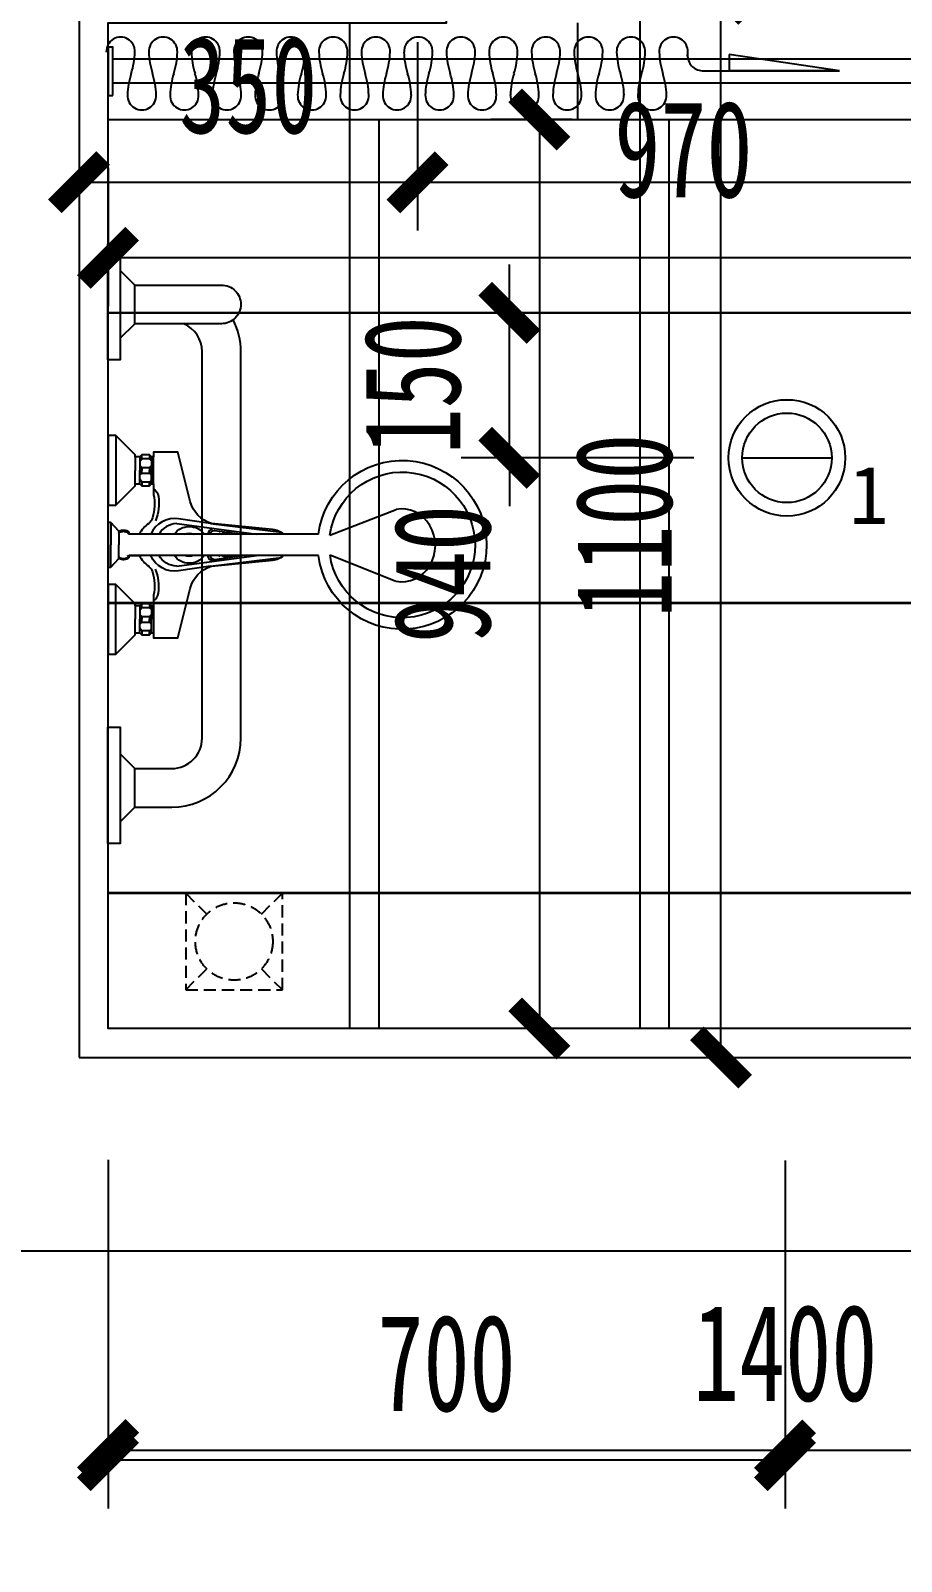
# Model space of a CAD drawing. Header units: millimetres. Extents: x -133666 to 880576, y -269375 to 86941.
# Drawn here: x -41654 to -40754, y -151588 to -150005 of the extents above; entities that cross this region are included whole.
import ezdxf

# ---------------------------------------------------------------- set-up
doc = ezdxf.new("R2010")
doc.units = ezdxf.units.MM
doc.header["$LTSCALE"] = 1000
doc.linetypes.add('HIDDEN2', pattern=[0.1875, 0.125, -0.0625])
doc.layers.get('0').update_dxf_attribs({"linetype": 'CONTINUOUS'})
doc.layers.get('Defpoints').update_dxf_attribs({"color": 6, "linetype": 'CONTINUOUS'})
for name, color, linetype in [('A-土建墙（含管井、立管）', 6, 'CONTINUOUS'), ('A-新隔墙尺寸', 5, 'CONTINUOUS'), ('C-顶面灯具、灯带', 22, 'CONTINUOUS'), ('C-顶面造型尺寸', 5, 'CONTINUOUS'), ('C-顶面造型线', 32, 'CONTINUOUS'), ('F-地坪分割线', 251, 'CONTINUOUS'), ('F-地坪填充', 250, 'CONTINUOUS'), ('P-Equipment(平面设备)', 251, 'CONTINUOUS'), ('P-地漏', 2, 'CONTINUOUS'), ('P-完成面', 3, 'CONTINUOUS'), ('P-活动家具', 146, 'CONTINUOUS'), ('P-窗帘', 146, 'CONTINUOUS'), ('W-尺寸', 5, 'CONTINUOUS')]:
    doc.layers.add(name, color=color, linetype=linetype)
doc.styles.add('DIM', font='', dxfattribs={"width": 0.7})
doc.styles.add('WORD-2', font='simhei.ttf')
doc.styles.get('DIM').set_extended_font_data('SimSun')
doc.dimstyles.new('50', dxfattribs={"dimscale": 50, "dimtxt": 2, "dimasz": 1, "dimexe": 1, "dimexo": 1, "dimgap": 1, "dimtad": 1, "dimdec": 0, "dimzin": 0, "dimdsep": 46, "dimtxsty": 'DIM', "dimblk": 'ARCHTICK', "dimcen": 0, "dimclrd": 5, "dimclre": 5, "dimclrt": 35, "dimadec": 0, "dimazin": 0, "dimtfac": 0.5, "dimtdec": 0, "dimtix": 1, "dimtmove": 2, "dimatfit": 2, "dimldrblk": 'A', "dimfxl": 0, "dimtolj": 1, "dimtzin": 0, "dimlwd": -1, "dimlwe": -1, "dimarcsym": 0})

# ---------------------------------------------------------------- blocks, each defined once
blk = doc.blocks.new('SDSDGGQQ')
at = {"color": 251, "linetype": 'HIDDEN2', "ltscale": 0.1}
for p, q in [((29609.5, -20176.6), (29631.2, -20198.3)), ((29709.5, -20176.6), (29687.8, -20198.3)), ((29631.2, -20254.8), (29609.5, -20276.6)), ((29687.8, -20254.8), (29709.5, -20276.6))]:
    blk.add_line(p, q, dxfattribs=at)
blk.add_lwpolyline([(29609.5, -20276.6), (29709.5, -20276.6), (29709.5, -20176.6), (29609.5, -20176.6)], close=True, dxfattribs=at)
blk.add_circle((29659.5, -20226.6), 40, dxfattribs=at)
blk = doc.blocks.new('防水筒灯')
at = {"style": 'WORD-2'}
blk.add_attdef('1', (66.2, -68.4), '', height=60, dxfattribs=at)
at = {"color": 250}
blk.add_wipeout([(42.2, -42.7), (44.8, -40), (47.2, -37.1), (49.4, -34.1), (51.5, -30.9), (53.3, -27.6), (54.9, -24.2), (56.3, -20.7), (57.5, -17.1), (58.5, -13.5), (59.2, -9.8), (59.7, -6), (60, -2.3), (60, 1.5), (59.8, 5.3), (59.4, 9), (58.7, 12.7), (57.8, 16.4), (56.6, 20), (55.2, 23.5), (53.7, 26.9), (51.9, 30.2), (49.9, 33.4), (47.7, 36.5), (45.3, 39.4), (42.7, 42.2), (40, 44.8), (37.1, 47.2), (34.1, 49.4), (30.9, 51.5), (27.6, 53.3), (24.2, 54.9), (20.7, 56.3), (17.1, 57.5), (13.5, 58.5), (9.8, 59.2), (6, 59.7), (2.3, 60), (-1.5, 60), (-5.3, 59.8), (-9, 59.4), (-12.7, 58.7), (-16.4, 57.8), (-20, 56.6), (-23.5, 55.2), (-26.9, 53.7), (-30.2, 51.9), (-33.4, 49.9), (-36.5, 47.7), (-39.4, 45.3), (-42.2, 42.7), (-44.8, 40), (-47.2, 37.1), (-49.4, 34.1), (-51.5, 30.9), (-53.3, 27.6), (-54.9, 24.2), (-56.3, 20.7), (-57.5, 17.1), (-58.5, 13.5), (-59.2, 9.8), (-59.7, 6), (-60, 2.3), (-60, -1.5), (-59.8, -5.3), (-59.4, -9), (-58.7, -12.7), (-57.8, -16.4), (-56.6, -20), (-55.2, -23.5), (-53.7, -26.9), (-51.9, -30.2), (-49.9, -33.4), (-47.7, -36.5), (-45.3, -39.4), (-42.7, -42.2), (-40, -44.8), (-37.1, -47.2), (-34.1, -49.4), (-30.9, -51.5), (-27.6, -53.3), (-24.2, -54.9), (-20.7, -56.3), (-17.1, -57.5), (-13.5, -58.5), (-9.8, -59.2), (-6, -59.7), (-2.3, -60), (1.5, -60), (5.3, -59.8), (9, -59.4), (12.7, -58.7), (16.4, -57.8), (20, -56.6), (23.5, -55.2), (26.9, -53.7), (30.2, -51.9), (33.4, -49.9), (36.5, -47.7), (39.4, -45.3)], dxfattribs=at)
at = {"color": 251}
blk.add_line((-44.4, 0), (48.3, 0), dxfattribs=at)
blk.add_circle((1.9, 0), 60.3)
blk.add_circle((1.9, 0), 46.3, dxfattribs=at)
blk = doc.blocks.new('_ArchTick')
at = {"color": 0, "linetype": 'ByBlock', "const_width": 0.4}
blk.add_lwpolyline([(-0.5, -0.5), (0.5, 0.5)], dxfattribs=at)
blk = doc.blocks.new('*D507')
at = {"layer": 'Defpoints', "color": 0, "transparency": 16777216}
for p in [(-41604.1, -151066.6), (-38704.1, -151266.6), (-41604.1, -151966.6)]:
    blk.add_point(p, dxfattribs=at)
at = {"layer": 'W-尺寸', "color": 5, "transparency": 16777216}
for p, q in [((-41604.1, -151666.6), (-41604.1, -152016.6)), ((-38704.1, -151666.6), (-38704.1, -152016.6)), ((-38704.1, -151966.6), (-41604.1, -151966.6))]:
    blk.add_line(p, q, dxfattribs=at)
at = {"layer": 'W-尺寸', "color": 5, "transparency": 16777216, "xscale": 50, "yscale": 50, "zscale": 50, "rotation": 180}
blk.add_blockref('_ArchTick', (-41604.1, -151966.6), dxfattribs=at)
at = {"layer": 'W-尺寸', "color": 5, "transparency": 16777216, "xscale": 50, "yscale": 50, "zscale": 50}
blk.add_blockref('_ArchTick', (-38704.1, -151966.6), dxfattribs=at)
at = {"layer": 'W-尺寸', "color": 35, "transparency": 16777216, "insert": (-40154.1, -151866.6), "char_height": 100, "attachment_point": 5, "style": 'DIM'}
blk.add_mtext('\\A1;2900', dxfattribs=at)
blk = doc.blocks.new('A')
for p, q in [((-1.435, 1.148), (-1.09, 1.437)), ((-1.09, 1.437), (0, 0)), ((-1.435, 1.148), (-0.369, 0)), ((-0.369, 0), (-2.127, 0)), ((-1.435, -1.148), (-0.369, 0)), ((-1.09, -1.437), (0, 0)), ((-1.435, -1.148), (-1.09, -1.437))]:
    blk.add_line(p, q)
for points in [[(-1.435, 1.148), (-1.09, 1.437), (-0.369, 0), (0, 0)], [(-1.435, -1.148), (-1.09, -1.437), (-0.369, 0), (0, 0)]]:
    blk.add_solid(points)
blk = doc.blocks.new('*D667')
at = {"layer": 'Defpoints', "color": 0, "transparency": 16777216}
for p in [(-41704.1, -151066.6), (-41604.1, -151066.6), (-41704.1, -151968.3)]:
    blk.add_point(p, dxfattribs=at)
at = {"layer": 'W-尺寸', "color": 5, "transparency": 16777216}
for p, q in [((-41704.1, -151668.3), (-41704.1, -152018.3)), ((-41604.1, -151668.3), (-41604.1, -152018.3)), ((-41704.1, -151968.3), (-41754.1, -151968.3)), ((-41604.1, -151968.3), (-41704.1, -151968.3)), ((-41604.1, -151968.3), (-41554.1, -151968.3))]:
    blk.add_line(p, q, dxfattribs=at)
at = {"layer": 'W-尺寸', "color": 5, "transparency": 16777216, "xscale": 50, "yscale": 50, "zscale": 50}
blk.add_blockref('_ArchTick', (-41704.1, -151968.3), dxfattribs=at)
at = {"layer": 'W-尺寸', "color": 5, "transparency": 16777216, "xscale": 50, "yscale": 50, "zscale": 50, "rotation": 180}
blk.add_blockref('_ArchTick', (-41604.1, -151968.3), dxfattribs=at)
at = {"layer": 'W-尺寸', "color": 35, "transparency": 16777216, "insert": (-41654.1, -151868.3), "char_height": 100, "attachment_point": 5, "style": 'DIM'}
blk.add_mtext('\\A1;100', dxfattribs=at)
blk = doc.blocks.new('*D517')
at = {"layer": 'Defpoints', "color": 0, "transparency": 16777216}
for p in [(-38604.1, -150366.6), (-43704.1, -151066.6), (-43704.1, -152366.6)]:
    blk.add_point(p, dxfattribs=at)
at = {"layer": 'W-尺寸', "color": 5, "transparency": 16777216}
for p, q in [((-43704.1, -152066.6), (-43704.1, -152416.6)), ((-38604.1, -152066.6), (-38604.1, -152416.6)), ((-38604.1, -152366.6), (-43704.1, -152366.6))]:
    blk.add_line(p, q, dxfattribs=at)
at = {"layer": 'W-尺寸', "color": 5, "transparency": 16777216, "xscale": 50, "yscale": 50, "zscale": 50, "rotation": 180}
blk.add_blockref('_ArchTick', (-43704.1, -152366.6), dxfattribs=at)
at = {"layer": 'W-尺寸', "color": 5, "transparency": 16777216, "xscale": 50, "yscale": 50, "zscale": 50}
blk.add_blockref('_ArchTick', (-38604.1, -152366.6), dxfattribs=at)
at = {"layer": 'W-尺寸', "color": 35, "transparency": 16777216, "insert": (-41154.1, -152266.6), "char_height": 100, "attachment_point": 5, "style": 'DIM'}
blk.add_mtext('\\A1;5100', dxfattribs=at)
blk = doc.blocks.new('淋浴头')
at = {"color": 0, "linetype": 'Continuous'}
for p, q in [((-11, 217.5), (-11, 181.5)), ((11, 217.5), (11, 181.5))]:
    blk.add_line(p, q, dxfattribs=at)
at = {"color": 251}
for p, q in [((-11, 181.5), (-11, 22)), ((11, 181.5), (11, 22)), ((-13, 22), (-11, 22))]:
    blk.add_line(p, q, dxfattribs=at)
for points in [[(-22, 106), (-13, 179.2)], [(22, 106), (13, 179.2)], [(22, 71), (11, 153.5)], [(-93, 43), (-89, 43), (-89, 35), (-93, 35)], [(-63, 47), (-91, 47)], [(-91, 45), (-77, 45)], [(-91, 33), (-77, 33)], [(-89, 43), (-87, 45)], [(-89, 35), (-86, 33)], [(-82, 33), (-80, 35), (-80, 43), (-82, 45)], [(-80, 43), (-77, 43)], [(-80, 35), (-77, 35)], [(-63, 45), (-77, 45)], [(-74, 43), (-77, 43)], [(-74, 35), (-77, 35)], [(-63, 33), (-77, 33)], [(-72, 33), (-74, 35), (-74, 43), (-72, 45)], [(-65, 35), (-68, 33)], [(-65, 43), (-67, 45)], [(-61, 43), (-65, 43), (-65, 35), (-61, 35)], [(61, 43), (65, 43), (65, 35), (61, 35)], [(63, 47), (91, 47)], [(63, 45), (77, 45)], [(63, 33), (77, 33)], [(65, 43), (67, 45)], [(65, 35), (68, 33)], [(72, 33), (74, 35), (74, 43), (72, 45)], [(74, 43), (77, 43)], [(74, 35), (77, 35)], [(91, 45), (77, 45)], [(80, 43), (77, 43)], [(80, 35), (77, 35)], [(91, 33), (77, 33)], [(82, 33), (80, 35), (80, 43), (82, 45)], [(89, 35), (86, 33)], [(89, 43), (87, 45)], [(93, 43), (89, 43), (89, 35), (93, 35)], [(-91, 28), (-77, 28)], [(-63, 28), (-77, 28)], [(63, 28), (77, 28)], [(91, 28), (77, 28)], [(-113, 8), (-41, 8)], [(-23, 3), (0, 3)], [(-13.7, 11), (-11, 11)], [(-11, 11), (0, 11)], [(11, 11), (0, 11)], [(23, 3), (0, 3)], [(13.7, 11), (11, 11)], [(113, 8), (41, 8)]]:
    blk.add_lwpolyline(points, dxfattribs=at)
at = {"color": 0, "linetype": 'Continuous'}
blk.add_lwpolyline([(15.9, 170), (22, 107, 0.262594), (45, 85), (96, 72), (96, 47), (91, 47), (91, 45), (93, 43), (93, 35), (91, 33), (91, 28), (93, 28), (113, 8), (113, 0), (99, 0), (78, 0), (41, 0), (41, 8), (61, 28), (63, 28), (63, 33), (61, 35), (61, 43), (63, 45), (63, 47), (52, 47, 0.124787), (28, 46, 0.150148), (22, 42, -0.138484), (11, 32.5), (11, 22), (13, 22, -0.300347), (13.7, 11), (14, 11), (23, 3), (23, 0), (11, 0), (-11, 0), (-23, 0), (-23, 3), (-14, 11), (-13.7, 11, -0.300347), (-13, 22), (-11, 22), (-11, 32.5, -0.138484), (-22, 42, 0.150148), (-28, 46, 0.124787), (-52, 47), (-63, 47), (-63, 45), (-61, 43), (-61, 35), (-63, 33), (-63, 28), (-61, 28), (-41, 8), (-41, 0), (-78, 0), (-99, 0), (-113, 0), (-113, 8), (-93, 28), (-91, 28), (-91, 33), (-93, 35), (-93, 43), (-91, 45), (-91, 47), (-96, 47), (-96, 72), (-45, 85, 0.262594), (-22, 107), (-15.9, 170)], format="xyb", dxfattribs=at)
at = {"color": 251}
for points in [[(-22, 71), (-11, 153.5, -0.389882)], [(-11, 105.3, -0.270156), (-15, 110), (-11, 138.8, -0.398282)], [(11, 105.3, 0.270156), (15, 110), (11, 138.8)], [(-22, 106), (-27, 73, 0.341063), (-11, 44.2, 0.987421)], [(-17, 109, 0.339407), (-11, 103.1)], [(17, 109, -0.339407), (11, 103.1)], [(22, 106), (27, 73, -0.341063), (11, 44.2, -0.987421)], [(-22, 71, 0.265345), (-11, 52.7, 0.685598)], [(22, 71, -0.265345), (11, 52.7, -0.685598)], [(-58, 47, -0.205258), (-50, 52, -0.137424), (-25, 49, -5.029097)], [(52, 47, 0.124787), (28, 46, 0.150148), (22, 42, -0.138484), (11, 32.5, -0.763371)], [(58, 47, 0.205258), (50, 52, 0.137424), (25, 49, 5.029097)], [(-12, 11, -0.203453), (-12.6, 11.3, -0.097163), (-13.4, 12.5, -0.054131), (-13.8, 14, -0.041072), (-14, 16, -0.041072), (-13.8, 18, -0.054131), (-13.4, 19.5, -0.097163), (-12.6, 20.7, -0.203453), (-12, 21, -0.203453), (-11.4, 20.7, -0.037953), (-11, 20.3, -0.054131)], [(12, 11, 0.203453), (12.6, 11.3, 0.097163), (13.4, 12.5, 0.054131), (13.8, 14, 0.041072), (14, 16, 0.041072), (13.8, 18, 0.054131), (13.4, 19.5, 0.097163), (12.6, 20.7, 0.203453), (12, 21, 0.203453), (11.4, 20.7, 0.037953), (11, 20.3, 0.054131)]]:
    blk.add_lwpolyline(points, format="xyb", dxfattribs=at)
for centre, radius, start, end in [((0, 304.1), 87.3, 277.2398, 262.7604), ((0, 170), 15.9, 133.6292, 180), ((0, 170), 15.9, 0, 46.3708)]:
    blk.add_arc(centre, radius, start, end)
for centre, radius, start, end in [((0, 124), 13, 154.7953, 212.2042), ((0, 124), 13, 327.7958, 25.2047), ((-0.1, 120.8), 12.8, 202.0609, 211.9251), ((0.1, 120.8), 12.8, 328.0749, 337.9391), ((0, 84), 19, 125.3765, 234.6235), ((0, 84), 19, 305.3765, 54.6235), ((0, 84), 12, 156.4435, 203.5565), ((0, 84), 12, 336.4435, 23.5565)]:
    blk.add_arc(centre, radius, start, end, dxfattribs=at)
at = {"layer": 'P-Equipment(平面设备)'}
for p, q in [((-10.2, 229.5), (-37.5, 297.7)), ((9.9, 229.4), (36.5, 297.9))]:
    blk.add_line(p, q, dxfattribs=at)
blk.add_arc((0, 304.1), 75.3, 277.5314, 262.2438, dxfattribs=at)
at = {"layer": 'P-Equipment(平面设备)', "extrusion": (0, 0, -1)}
blk.add_ellipse((-0.5, 304.1), major_axis=(-37.6, 1.5), ratio=0.911015, start_param=-0.228336, end_param=3.279946, dxfattribs=at)
blk = doc.blocks.new('A$C5CB36A4C')
for p, q in [((-59.5, 780.6), (-76.2, 666.7)), ((-59.5, 780.6), (-76.2, 666.7)), ((-59.5, 780.6), (-76.2, 666.7)), ((-59.5, 638.6), (-59.5, 780.6)), ((-59.5, 666.7), (-59.5, 780.6)), ((-59.5, 780.6), (-59.5, 780.6)), ((-59.5, 780.6), (-59.5, 666.7)), ((-76.2, 666.7), (-59.5, 666.7))]:
    blk.add_line(p, q)
for centre, radius, start, end in [((-75.2, 639.4), 15.7, 267, 357.1947), ((-79.5, 609.1), 14.8, 87.543, 272.457), ((-84.3, 542.5), 81.6, 84.1946, 88.228), ((-81.4, 542.3), 81.6, 85.1871, 88.228), ((-31.9, 520.3), 81.6, 91.772, 107.669), ((-33.8, 587.1), 14.8, 267.543, 92.457), ((-33.8, 587.1), 14.8, 267.543, 92.457), ((-81.4, 675.9), 81.6, 271.772, 287.669), ((-79.5, 565.1), 14.8, 87.543, 272.457), ((-81.4, 498.4), 81.6, 72.331, 88.228), ((-31.9, 653.9), 81.6, 252.331, 268.228), ((-31.9, 653.9), 81.6, 252.331, 268.228), ((-81.4, 631.9), 81.6, 271.772, 287.669), ((-31.9, 476.4), 81.6, 91.772, 107.669), ((-33.8, 543.1), 14.8, 267.543, 92.457), ((-79.5, 521.2), 14.8, 87.543, 272.457), ((-81.4, 454.4), 81.6, 72.331, 88.228), ((-31.9, 609.9), 81.6, 252.331, 268.228), ((-81.4, 587.9), 81.6, 271.772, 287.669), ((-31.9, 432.4), 81.6, 91.772, 107.669), ((-33.8, 499.2), 14.8, 267.543, 92.457), ((-79.5, 477.2), 14.8, 87.543, 272.457), ((-81.4, 410.4), 81.6, 72.331, 88.228), ((-31.9, 566), 81.6, 252.331, 268.228), ((-81.4, 544), 81.6, 271.772, 287.669), ((-31.9, 388.4), 81.6, 91.772, 107.669), ((-33.8, 455.2), 14.8, 267.543, 92.457), ((-79.5, 433.2), 14.8, 87.543, 272.457), ((-81.4, 366.4), 81.6, 72.331, 88.228), ((-31.9, 522), 81.6, 252.331, 268.228), ((-81.4, 500), 81.6, 271.772, 287.669), ((-31.9, 344.5), 81.6, 91.772, 107.669), ((-33.8, 411.2), 14.8, 267.543, 92.457), ((-79.5, 389.2), 14.8, 87.543, 272.457), ((-81.4, 322.5), 81.6, 72.331, 88.228), ((-31.9, 478), 81.6, 252.331, 268.228), ((-31.9, 300.5), 81.6, 91.772, 107.669), ((-33.8, 367.3), 14.8, 267.543, 92.457), ((-81.4, 456), 81.6, 271.772, 287.669), ((-79.5, 345.3), 14.8, 87.543, 272.457), ((-81.4, 278.5), 81.6, 72.331, 88.228), ((-31.9, 434), 81.6, 252.331, 268.228), ((-81.4, 412), 81.6, 271.772, 287.669), ((-31.9, 256.5), 81.6, 91.772, 107.669), ((-33.8, 323.3), 14.8, 267.543, 92.457), ((-79.5, 301.3), 14.8, 87.543, 272.457), ((-81.4, 234.5), 81.6, 72.331, 88.228), ((-31.9, 390.1), 81.6, 252.331, 268.228), ((-81.4, 368.1), 81.6, 271.772, 287.669), ((-81.4, 368.1), 81.6, 271.772, 287.669), ((-31.9, 212.5), 81.6, 91.772, 107.669), ((-31.9, 212.5), 81.6, 91.772, 107.669), ((-33.8, 279.3), 14.8, 267.543, 92.457), ((-33.8, 279.3), 14.8, 267.543, 92.457), ((-79.5, 257.3), 14.8, 87.543, 272.457), ((-81.4, 190.6), 81.6, 72.331, 88.228), ((-31.9, 346.1), 81.6, 252.331, 268.228), ((-31.9, 346.1), 81.6, 252.331, 268.228), ((-81.4, 324.1), 81.6, 271.772, 287.669), ((-31.9, 168.6), 81.6, 91.772, 107.669), ((-33.8, 235.3), 14.8, 267.543, 92.457), ((-79.5, 213.4), 14.8, 87.543, 272.457), ((-81.4, 146.6), 81.6, 72.331, 88.228), ((-31.9, 302.1), 81.6, 252.331, 268.228), ((-31.9, 124.6), 81.6, 91.772, 107.669), ((-33.8, 191.4), 14.8, 267.543, 92.457), ((-81.4, 280.1), 81.6, 271.772, 287.669), ((-79.5, 169.4), 14.8, 87.543, 272.457), ((-81.4, 102.6), 81.6, 72.331, 88.228), ((-31.9, 258.1), 81.6, 252.331, 268.228), ((-81.4, 236.2), 81.6, 271.772, 287.669), ((-31.9, 80.6), 81.6, 91.772, 107.669), ((-33.8, 147.4), 14.8, 267.543, 92.457), ((-79.5, 125.4), 14.8, 87.543, 272.457), ((-81.4, 58.6), 81.6, 72.331, 88.228), ((-31.9, 214.2), 81.6, 252.331, 268.228), ((-81.4, 192.2), 81.6, 271.772, 287.669), ((-31.9, 36.6), 81.6, 91.772, 107.669), ((-33.8, 103.4), 14.8, 267.543, 92.457), ((-79.5, 81.4), 14.8, 87.543, 272.457), ((-81.4, 14.7), 81.6, 72.331, 88.228), ((-31.9, 170.2), 81.6, 252.331, 268.228), ((-81.4, 148.2), 81.6, 271.772, 287.669), ((-31.9, -7.3), 81.6, 91.772, 107.669), ((-33.8, 59.5), 14.8, 267.543, 92.457), ((-79.5, 37.5), 14.8, 87.543, 272.457), ((-81.4, -29.3), 81.6, 72.331, 88.228), ((-31.9, 126.2), 81.6, 252.331, 268.228)]:
    blk.add_arc(centre, radius, start, end)
blk = doc.blocks.new('*D553')
at = {"layer": 'Defpoints', "color": 0, "ltscale": 0.15, "transparency": 16777216}
for p in [(-41044.1, -150096.6), (-41128.2, -151036.6), (-41030.8, -151036.6)]:
    blk.add_point(p, dxfattribs=at)
at = {"layer": 'F-地坪填充', "color": 5, "ltscale": 0.15, "transparency": 16777216}
for p, q in [((-41094.1, -150096.6), (-41178.2, -150096.6)), ((-41128.2, -150096.6), (-41128.2, -151036.6)), ((-41080.8, -151036.6), (-41178.2, -151036.6))]:
    blk.add_line(p, q, dxfattribs=at)
at = {"layer": 'F-地坪填充', "color": 5, "ltscale": 0.15, "transparency": 16777216, "xscale": 50, "yscale": 50, "zscale": 50}
for p, rotation in [((-41128.2, -150096.6), 90), ((-41128.2, -151036.6), 270)]:
    blk.add_blockref('_ArchTick', p, dxfattribs=dict(at, rotation=rotation))
at = {"layer": 'F-地坪填充', "color": 35, "ltscale": 0.15, "transparency": 16777216, "insert": (-41228.2, -150566.6), "char_height": 100, "attachment_point": 5, "rotation": 90, "style": 'DIM'}
blk.add_mtext('\\A1;940', dxfattribs=at)
blk = doc.blocks.new('*D554')
at = {"layer": 'Defpoints', "color": 0, "ltscale": 0.15, "transparency": 16777216}
for p in [(-41574.1, -151036.6), (-40173.8, -151036.6), (-40173.8, -151472.5)]:
    blk.add_point(p, dxfattribs=at)
at = {"layer": 'F-地坪填充', "color": 5, "ltscale": 0.15, "transparency": 16777216}
for p, q in [((-41574.1, -151172.5), (-41574.1, -151522.5)), ((-40173.8, -151172.5), (-40173.8, -151522.5)), ((-41574.1, -151472.5), (-40173.8, -151472.5))]:
    blk.add_line(p, q, dxfattribs=at)
at = {"layer": 'F-地坪填充', "color": 5, "ltscale": 0.15, "transparency": 16777216, "xscale": 50, "yscale": 50, "zscale": 50, "rotation": 180}
blk.add_blockref('_ArchTick', (-41574.1, -151472.5), dxfattribs=at)
at = {"layer": 'F-地坪填充', "color": 5, "ltscale": 0.15, "transparency": 16777216, "xscale": 50, "yscale": 50, "zscale": 50}
blk.add_blockref('_ArchTick', (-40173.8, -151472.5), dxfattribs=at)
at = {"layer": 'F-地坪填充', "color": 35, "ltscale": 0.15, "transparency": 16777216, "insert": (-40874, -151372.5), "char_height": 100, "attachment_point": 5, "style": 'DIM'}
blk.add_mtext('\\A1;1400', dxfattribs=at)
blk = doc.blocks.new('*D685')
at = {"layer": 'C-顶面造型尺寸', "color": 5, "ltscale": 0.15, "transparency": 16777216}
for p, q in [((-40874.2, -151173), (-40874.2, -151523)), ((-39374.1, -151173), (-39374.1, -151523)), ((-39374.1, -151473), (-40874.2, -151473))]:
    blk.add_line(p, q, dxfattribs=at)
at = {"layer": 'Defpoints', "color": 0, "ltscale": 0.15, "transparency": 16777216}
for p in [(-40874.2, -150446.4), (-39374.1, -150816.4), (-40874.2, -151473)]:
    blk.add_point(p, dxfattribs=at)
at = {"layer": 'C-顶面造型尺寸', "color": 5, "ltscale": 0.15, "transparency": 16777216, "xscale": 50, "yscale": 50, "zscale": 50, "rotation": 180}
blk.add_blockref('_ArchTick', (-40874.2, -151473), dxfattribs=at)
at = {"layer": 'C-顶面造型尺寸', "color": 5, "ltscale": 0.15, "transparency": 16777216, "xscale": 50, "yscale": 50, "zscale": 50}
blk.add_blockref('_ArchTick', (-39374.1, -151473), dxfattribs=at)
at = {"layer": 'C-顶面造型尺寸', "color": 35, "ltscale": 0.15, "transparency": 16777216, "insert": (-40124.2, -151373), "char_height": 100, "attachment_point": 5, "style": 'DIM'}
blk.add_mtext('\\A1;1500', dxfattribs=at)
blk = doc.blocks.new('*D686')
at = {"layer": 'C-顶面造型尺寸', "color": 5, "ltscale": 0.15, "transparency": 16777216}
for p, q in [((-41574.1, -151183), (-41574.1, -151533)), ((-40874.2, -151183), (-40874.2, -151533)), ((-40874.2, -151483), (-41574.1, -151483))]:
    blk.add_line(p, q, dxfattribs=at)
at = {"layer": 'Defpoints', "color": 0, "ltscale": 0.15, "transparency": 16777216}
for p in [(-40874.2, -150446.4), (-41574.1, -150896.4), (-41574.1, -151483)]:
    blk.add_point(p, dxfattribs=at)
at = {"layer": 'C-顶面造型尺寸', "color": 5, "ltscale": 0.15, "transparency": 16777216, "xscale": 50, "yscale": 50, "zscale": 50, "rotation": 180}
blk.add_blockref('_ArchTick', (-41574.1, -151483), dxfattribs=at)
at = {"layer": 'C-顶面造型尺寸', "color": 5, "ltscale": 0.15, "transparency": 16777216, "xscale": 50, "yscale": 50, "zscale": 50}
blk.add_blockref('_ArchTick', (-40874.2, -151483), dxfattribs=at)
at = {"layer": 'C-顶面造型尺寸', "color": 35, "ltscale": 0.15, "transparency": 16777216, "insert": (-41224.2, -151383), "char_height": 100, "attachment_point": 5, "style": 'DIM'}
blk.add_mtext('\\A1;700', dxfattribs=at)
blk = doc.blocks.new('*D590')
at = {"layer": 'A-新隔墙尺寸', "color": 5, "ltscale": 0.15, "transparency": 16777216}
for p, q in [((-41140.4, -149966.6), (-40890.4, -149966.6)), ((-40940.4, -151066.6), (-40940.4, -149966.6)), ((-41140.4, -151066.6), (-40890.4, -151066.6))]:
    blk.add_line(p, q, dxfattribs=at)
at = {"layer": 'Defpoints', "color": 0, "ltscale": 0.15, "transparency": 16777216}
for p in [(-41604.1, -149966.6), (-40940.4, -149966.6), (-41604.1, -151066.6)]:
    blk.add_point(p, dxfattribs=at)
at = {"layer": 'A-新隔墙尺寸', "color": 5, "ltscale": 0.15, "transparency": 16777216, "xscale": 50, "yscale": 50, "zscale": 50}
for p, rotation in [((-40940.4, -149966.6), 90), ((-40940.4, -151066.6), 270)]:
    blk.add_blockref('_ArchTick', p, dxfattribs=dict(at, rotation=rotation))
at = {"layer": 'A-新隔墙尺寸', "color": 35, "ltscale": 0.15, "transparency": 16777216, "insert": (-41040.4, -150516.6), "char_height": 100, "attachment_point": 5, "rotation": 90, "style": 'DIM'}
blk.add_mtext('\\A1;1100', dxfattribs=at)
blk = doc.blocks.new('*D711')
at = {"layer": 'A-新隔墙尺寸', "color": 5, "ltscale": 0.15, "transparency": 16777216}
for p, q in [((-41604.1, -150016.6), (-41604.1, -150211.4)), ((-41254.1, -150016.6), (-41254.1, -150211.4)), ((-41604.1, -150161.4), (-41254.1, -150161.4))]:
    blk.add_line(p, q, dxfattribs=at)
at = {"layer": 'Defpoints', "color": 0, "ltscale": 0.15, "transparency": 16777216}
for p in [(-41604.1, -149966.6), (-41254.1, -149966.6), (-41254.1, -150161.4)]:
    blk.add_point(p, dxfattribs=at)
at = {"layer": 'A-新隔墙尺寸', "color": 5, "ltscale": 0.15, "transparency": 16777216, "xscale": 50, "yscale": 50, "zscale": 50, "rotation": 180}
blk.add_blockref('_ArchTick', (-41604.1, -150161.4), dxfattribs=at)
at = {"layer": 'A-新隔墙尺寸', "color": 5, "ltscale": 0.15, "transparency": 16777216, "xscale": 50, "yscale": 50, "zscale": 50}
blk.add_blockref('_ArchTick', (-41254.1, -150161.4), dxfattribs=at)
at = {"layer": 'A-新隔墙尺寸', "color": 35, "ltscale": 0.15, "transparency": 16777216, "insert": (-41429.1, -150061.4), "char_height": 100, "attachment_point": 5, "style": 'DIM'}
blk.add_mtext('\\A1;350', dxfattribs=at)
blk = doc.blocks.new('*D712')
at = {"layer": 'A-新隔墙尺寸', "color": 5, "ltscale": 0.15, "transparency": 16777216}
for p, q in [((-41254.1, -150016.6), (-41254.1, -150211.4)), ((-38704.1, -150016.6), (-38704.1, -150211.4)), ((-41254.1, -150161.4), (-38704.1, -150161.4))]:
    blk.add_line(p, q, dxfattribs=at)
at = {"layer": 'Defpoints', "color": 0, "ltscale": 0.15, "transparency": 16777216}
for p in [(-41254.1, -149966.6), (-38704.1, -149966.6), (-38704.1, -150161.4)]:
    blk.add_point(p, dxfattribs=at)
at = {"layer": 'A-新隔墙尺寸', "color": 5, "ltscale": 0.15, "transparency": 16777216, "xscale": 50, "yscale": 50, "zscale": 50, "rotation": 180}
blk.add_blockref('_ArchTick', (-41254.1, -150161.4), dxfattribs=at)
at = {"layer": 'A-新隔墙尺寸', "color": 5, "ltscale": 0.15, "transparency": 16777216, "xscale": 50, "yscale": 50, "zscale": 50}
blk.add_blockref('_ArchTick', (-38704.1, -150161.4), dxfattribs=at)
at = {"layer": 'A-新隔墙尺寸', "color": 35, "ltscale": 0.15, "transparency": 16777216, "insert": (-39979.1, -150061.4), "char_height": 100, "attachment_point": 5, "style": 'DIM'}
blk.add_mtext('\\A1;2550', dxfattribs=at)
blk = doc.blocks.new('*D734')
at = {"layer": 'Defpoints', "color": 0, "ltscale": 0.15, "transparency": 16777216}
for p in [(-41574.1, -150096.6), (-40610.7, -150096.6), (-41574.1, -150239.5)]:
    blk.add_point(p, dxfattribs=at)
at = {"layer": 'F-地坪填充', "color": 5, "ltscale": 0.15, "transparency": 16777216}
for p, q in [((-41574.1, -150146.6), (-41574.1, -150289.5)), ((-40610.7, -150146.6), (-40610.7, -150289.5)), ((-40610.7, -150239.5), (-41574.1, -150239.5))]:
    blk.add_line(p, q, dxfattribs=at)
at = {"layer": 'F-地坪填充', "color": 5, "ltscale": 0.15, "transparency": 16777216, "xscale": 50, "yscale": 50, "zscale": 50, "rotation": 180}
blk.add_blockref('_ArchTick', (-41574.1, -150239.5), dxfattribs=at)
at = {"layer": 'F-地坪填充', "color": 5, "ltscale": 0.15, "transparency": 16777216, "xscale": 50, "yscale": 50, "zscale": 50}
blk.add_blockref('_ArchTick', (-40610.7, -150239.5), dxfattribs=at)
at = {"layer": 'F-地坪填充', "color": 35, "ltscale": 0.15, "transparency": 16777216, "insert": (-40979.3, -150127.8), "char_height": 100, "attachment_point": 5, "style": 'DIM'}
blk.add_mtext('\\A1;970', dxfattribs=at)
blk = doc.blocks.new('qqwr')
at = {"ltscale": 0.5}
for p, q in [((26586.8, -10439.5), (26571.7, -10454.6)), ((26571.7, -10494.6), (26586.8, -10509.7))]:
    blk.add_line(p, q, dxfattribs=at)
for points in [[(26599.6, -10037.3), (26586.8, -10037.3), (26586.8, -9917.1), (26599.6, -9917.1)], [(26599.6, -10537.3), (26586.8, -10537.3), (26586.8, -10417.1), (26599.6, -10417.1)]]:
    blk.add_lwpolyline(points, close=True, dxfattribs=at)
blk.add_lwpolyline([(26586.8, -9939.5), (26571.7, -9954.6), (26571.7, -9994.6), (26586.8, -10009.7)], dxfattribs=at)
for points in [[(26571.7, -9954.6), (26533.7, -9954.6, 0.414213), (26462.2, -10026.1), (26462.2, -10425.7, 0.119966), (26470.2, -10458.6)], [(26571.7, -9994.6), (26533.7, -9994.6, 0.414211), (26502.3, -10026.1), (26502.3, -10425.7, 0.298815), (26521.2, -10454.6)]]:
    blk.add_lwpolyline(points, format="xyb", dxfattribs=at)
blk.add_lwpolyline([(26462.2, -10474.6), (26462.2, -10474.6, -0.414214), (26482.3, -10454.6), (26571.7, -10454.6), (26571.7, -10494.6), (26482.3, -10494.6, -0.414214)], format="xyb", close=True, dxfattribs=at)
blk = doc.blocks.new('*D752')
at = {"layer": 'C-顶面造型尺寸', "color": 5, "ltscale": 0.15, "transparency": 16777216}
for p, q in [((-41159.1, -150296.4), (-41159.1, -150246.4)), ((-40968.6, -150296.4), (-41209.1, -150296.4)), ((-41159.1, -150446.4), (-41159.1, -150296.4)), ((-40968.6, -150446.4), (-41209.1, -150446.4)), ((-41159.1, -150446.4), (-41159.1, -150496.4))]:
    blk.add_line(p, q, dxfattribs=at)
at = {"layer": 'Defpoints', "color": 0, "ltscale": 0.15, "transparency": 16777216}
for p in [(-41159.1, -150296.4), (-40918.6, -150296.4), (-40918.6, -150446.4)]:
    blk.add_point(p, dxfattribs=at)
at = {"layer": 'C-顶面造型尺寸', "color": 5, "ltscale": 0.15, "transparency": 16777216, "xscale": 50, "yscale": 50, "zscale": 50}
for p, rotation in [((-41159.1, -150296.4), 270), ((-41159.1, -150446.4), 90)]:
    blk.add_blockref('_ArchTick', p, dxfattribs=dict(at, rotation=rotation))
at = {"layer": 'C-顶面造型尺寸', "color": 35, "ltscale": 0.15, "transparency": 16777216, "insert": (-41259.1, -150371.4), "char_height": 100, "attachment_point": 5, "rotation": 90, "style": 'DIM'}
blk.add_mtext('\\A1;150', dxfattribs=at)

msp = doc.modelspace()

# ---------------------------------------------------------------- linework, layer by layer
at = {"layer": 'A-土建墙（含管井、立管）', "color": 6}
msp.add_line((-41604.1, -149966.6), (-41604.1, -151066.6), dxfattribs=at)
for points in [[(-43804.1, -151266.6), (-38504.1, -151266.6), (-38504.1, -151066.6)], [(-41604.1, -151066.6), (-38704.1, -151066.6)]]:
    msp.add_lwpolyline(points, dxfattribs=at)
at = {"layer": 'C-顶面造型线', "color": 35}
for p, q in [((-41024.1, -151036.6), (-41024.1, -149096.6)), ((-41324.1, -151036.6), (-41324.1, -149996.6)), ((-38734.1, -150296.4), (-41574.1, -150296.4)), ((-38784.1, -150596.4), (-41574.1, -150596.4)), ((-38784.1, -150896.4), (-41574.1, -150896.4))]:
    msp.add_line(p, q, dxfattribs=at)
at = {"layer": 'F-地坪分割线'}
msp.add_line((-41088.3, -150096.6), (-41088.3, -149996.6), dxfattribs=at)
at = {"layer": 'F-地坪填充', "ltscale": 0.15}
for p, q in [((-41293.8, -151036.6), (-41293.8, -150096.6)), ((-40993.8, -151036.6), (-40993.8, -150096.6)), ((-41574.1, -150296.6), (-40411.4, -150296.6)), ((-41574.1, -150596.6), (-40193.8, -150596.6)), ((-41574.1, -150896.6), (-40193.8, -150896.6))]:
    msp.add_line(p, q, dxfattribs=at)
at = {"layer": 'P-窗帘'}
for p, q in [((-40724.1, -150034.1), (-41569.1, -150034.1)), ((-40724.1, -150059.1), (-41569.1, -150059.1))]:
    msp.add_line(p, q, dxfattribs=at)
msp.add_lwpolyline([(-41569.1, -150071.6), (-41569.1, -150021.6), (-41574.1, -150021.6), (-41574.1, -150071.6)], close=True, dxfattribs=at)

# ---------------------------------------------------------------- block references
at = {"layer": 'C-顶面灯具、灯带'}
msp.add_blockref('防水筒灯', (-40874.1, -150446.4), dxfattribs=at).add_auto_attribs({'1': '1'})
at = {"layer": 'P-地漏', "color": 251, "ltscale": 0.15, "rotation": 90}
msp.add_blockref('SDSDGGQQ', (-61670.4, -180606.1), dxfattribs=at)
at = {"layer": 'P-活动家具', "rotation": 180}
msp.add_blockref('qqwr', (-14974.6, -160762.3), dxfattribs=at)
at = {"layer": 'P-活动家具', "xscale": -1, "rotation": 270}
msp.add_blockref('淋浴头', (-41574.1, -150536.4), dxfattribs=at)
at = {"layer": 'P-窗帘', "rotation": 270}
msp.add_blockref('A$C5CB36A4C', (-41598.6, -150105.6), dxfattribs=at)

# ---------------------------------------------------------------- dimensions: what is measured, and where the dimension line sits
at = {"layer": 'A-新隔墙尺寸', "color": 1, "ltscale": 0.15}
for base, p1, p2, picture, middle in [((-41254.1, -150161.4), (-41604.1, -149966.6), (-41254.1, -149966.6), '*D711', (-41429.1, -150061.4)), ((-38704.1, -150161.4), (-41254.1, -149966.6), (-38704.1, -149966.6), '*D712', (-39979.1, -150061.4))]:
    dim = msp.add_linear_dim(base=base, p1=p1, p2=p2, dimstyle='50', override={"dimfxl": 4}, dxfattribs=at)
    dim.commit()
    dim.dimension.update_dxf_attribs({"geometry": picture, "text_midpoint": middle})
at = {"layer": 'F-地坪填充', "ltscale": 0.15}
dim = msp.add_linear_dim(base=(-41574.1, -150239.5), p1=(-40610.7, -150096.6), p2=(-41574.1, -150096.6), text='970', dimstyle='50', dxfattribs=at)
dim.commit()
dim.dimension.update_dxf_attribs({"geometry": '*D734', "text_midpoint": (-40979.3, -150127.8), "dimtype": 160})
dim = msp.add_linear_dim(base=(-41128.2, -151036.6), p1=(-41044.1, -150096.6), p2=(-41030.8, -151036.6), angle=90, dimstyle='50', dxfattribs=at)
dim.commit()
dim.dimension.update_dxf_attribs({"geometry": '*D553', "text_midpoint": (-41228.2, -150566.6)})
dim = msp.add_linear_dim(base=(-40173.8, -151472.5), p1=(-41574.1, -151036.6), p2=(-40173.8, -151036.6), dimstyle='50', dxfattribs=at)
dim.commit()
dim.dimension.update_dxf_attribs({"geometry": '*D554', "text_midpoint": (-40874, -151372.5)})
at = {"layer": 'W-尺寸'}
for base, p1, p2, picture, middle in [((-41704.1, -151968.3), (-41604.1, -151066.6), (-41704.1, -151066.6), '*D667', (-41654.1, -151868.3)), ((-41604.1, -151966.6), (-38704.1, -151266.6), (-41604.1, -151066.6), '*D507', (-40154.1, -151866.6))]:
    dim = msp.add_linear_dim(base=base, p1=p1, p2=p2, angle=180, dimstyle='50', dxfattribs=at)
    dim.commit()
    dim.dimension.update_dxf_attribs({"geometry": picture, "text_midpoint": middle})

# ---------------------------------------------------------------- next in the draw order: linework, layer by layer
at = {"layer": 'F-地坪分割线'}
msp.add_lwpolyline([(-41574.1, -150096.6), (-40610.7, -150096.6), (-40193.8, -150514.9), (-40193.8, -151036.6)], dxfattribs=at)
at = {"layer": 'P-完成面'}
msp.add_lwpolyline([(-38734.1, -151036.6), (-41574.1, -151036.6), (-41574.1, -149996.6), (-41224.1, -149996.6), (-41224.1, -149096.6), (-39614.1, -149096.6)], dxfattribs=at)

# ---------------------------------------------------------------- next in the draw order: dimensions: what is measured, and where the dimension line sits
at = {"layer": 'A-新隔墙尺寸', "color": 1, "ltscale": 0.15}
dim = msp.add_linear_dim(base=(-40940.4, -149966.6), p1=(-41604.1, -151066.6), p2=(-41604.1, -149966.6), angle=90, dimstyle='50', override={"dimfxl": 4}, dxfattribs=at)
dim.commit()
dim.dimension.update_dxf_attribs({"geometry": '*D590', "text_midpoint": (-41040.4, -150516.6)})
at = {"layer": 'C-顶面造型尺寸', "ltscale": 0.15}
dim = msp.add_linear_dim(base=(-41159.1, -150296.4), p1=(-40918.6, -150446.4), p2=(-40918.6, -150296.4), angle=90, dimstyle='50', dxfattribs=at)
dim.commit()
dim.dimension.update_dxf_attribs({"geometry": '*D752', "text_midpoint": (-41259.1, -150371.4)})
for base, p1, p2, picture, middle in [((-41574.1, -151483), (-40874.2, -150446.4), (-41574.1, -150896.4), '*D686', (-41224.2, -151383)), ((-40874.2, -151473), (-39374.1, -150816.4), (-40874.2, -150446.4), '*D685', (-40124.2, -151373))]:
    dim = msp.add_linear_dim(base=base, p1=p1, p2=p2, dimstyle='50', dxfattribs=at)
    dim.commit()
    dim.dimension.update_dxf_attribs({"geometry": picture, "text_midpoint": middle})
at = {"layer": 'W-尺寸'}
dim = msp.add_linear_dim(base=(-43704.1, -152366.6), p1=(-38604.1, -150366.6), p2=(-43704.1, -151066.6), angle=180, dimstyle='50', dxfattribs=at)
dim.commit()
dim.dimension.update_dxf_attribs({"geometry": '*D517', "text_midpoint": (-41154.1, -152266.6)})

doc.saveas('drawing.dxf')
